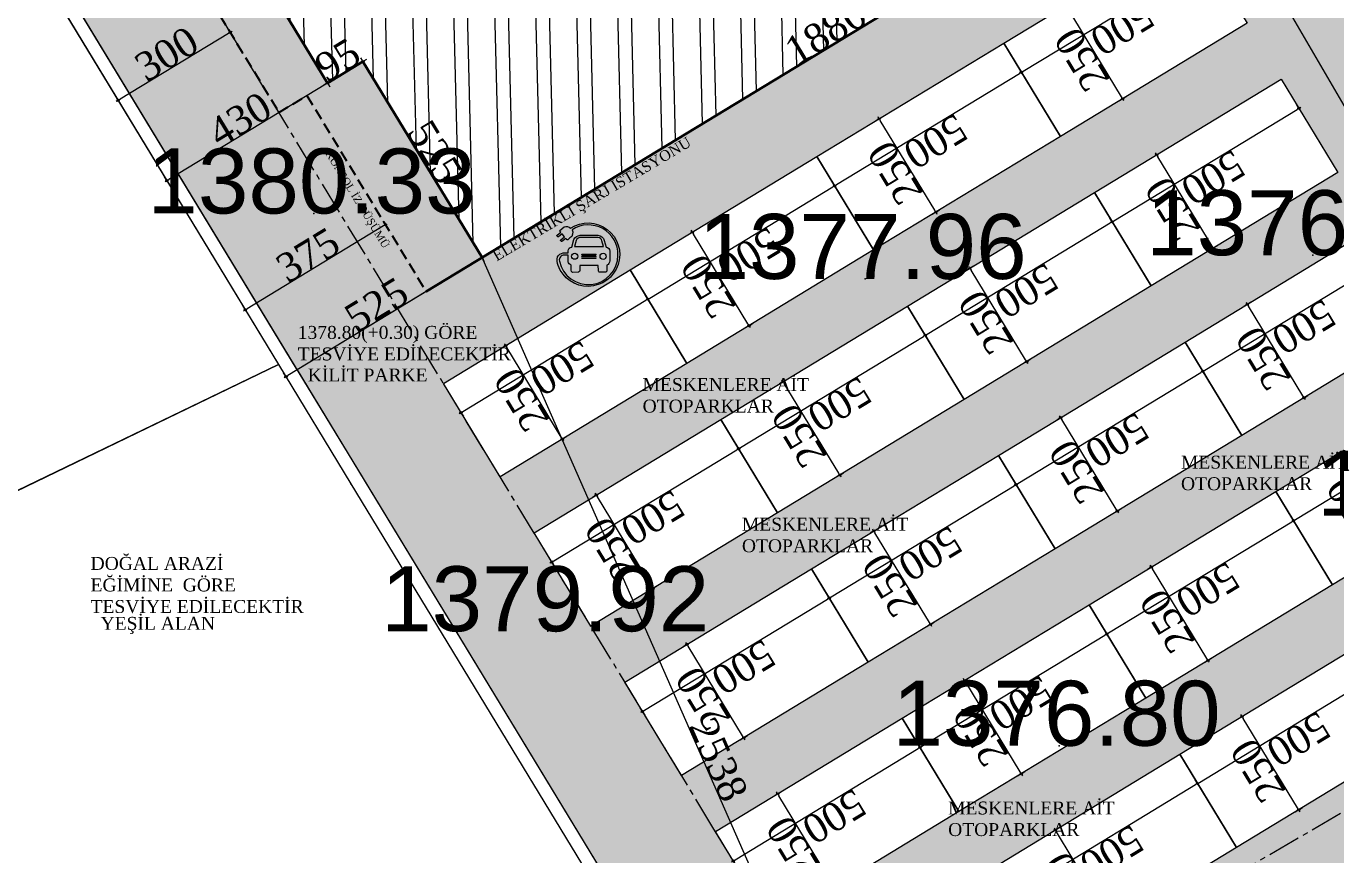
# Model space of a CAD drawing. Header units: millimetres. Extents: x 2232 to 85269, y -3593 to 5869.
# Drawn here: x 4897 to 5646, y -2995 to -2521 of the extents above; entities that cross this region are included whole.
import ezdxf

# ---------------------------------------------------------------- set-up
doc = ezdxf.new("R2010")
doc.units = ezdxf.units.MM
for name, pattern in [('CENTER2', [112.5, 75, -12.5, 12.5, -12.5]), ('DOTX2', [0.5, 0, -0.5]), ('HIDDEN', [0.375, 0.25, -0.125])]:
    doc.linetypes.add(name, pattern=pattern)
for name, color, linetype, lineweight in [('03_PARSEL_ALN_YENI', 40, 'Continuous', 0), ('@03_PARSEL', 40, 'Continuous', 0), ('iz', 1, 'DOTX2', 20), ('Kiris', 7, 'Continuous', 30), ('NKOT', 1, 'Continuous', 0), ('NOKTA', 30, 'Continuous', 0), ('NOKTA_PARSEL_YENI', 2, 'Continuous', 0), ('taramaa', 8, 'Continuous', 13), ('TEVHID', 4, 'Continuous', 0), ('TK_PARSEL', 2, 'Continuous', 0), ('yazı', 11, 'Continuous', 20), ('ölçü iç', 170, 'Continuous', 9), ('ÖLÇÜ İÇ', 7, 'Continuous', 9)]:
    doc.layers.add(name, color=color, linetype=linetype, lineweight=lineweight)
doc.styles.add('ROMANT', font='times.ttf')
doc.styles.get("Standard").update_dxf_attribs({"font": 'arial.ttf'})
doc.styles.add('times new roman tur_1_18', font='times.ttf', dxfattribs={"height": 0.2})
doc.styles.add('Times roman', font='times.ttf')
doc.dimstyles.new('VAZİYET ÖLÇÜ', dxfattribs={"dimtxt": 65, "dimasz": 5, "dimexe": 5, "dimexo": 0, "dimgap": 0, "dimtad": 1, "dimdec": 0, "dimzin": 3, "dimdsep": 46, "dimtxsty": 'ROMANT', "dimblk": 'fm-dim', "dimcen": 9, "dimdle": 1.25, "dimse1": 1, "dimse2": 1, "dimaunit": 1, "dimadec": 4, "dimazin": 0, "dimtfac": 0.75, "dimtdec": 0, "dimtix": 1, "dimtofl": 0, "dimtmove": 2, "dimatfit": 3, "dimldrblk": '11_AR2', "dimfxl": 1, "dimtvp": 1, "dimtolj": 1, "dimtzin": 3, "dimarcsym": 0})
pattern_1 = [(45, (-15000, 0), (0, 45.25483399593904), [96, -32]), (135, (-14977.372583, 22.627417), (3.552713678800501e-15, 45.25483399593904), [96, -32])]

# ---------------------------------------------------------------- blocks, each defined once
blk = doc.blocks.new('fm-dim')
at = {"linetype": 'Continuous'}
for p, q in [((-0.5, 0), (-1, 0)), ((0, 0.5), (4e-16, 2)), ((0, -0.5), (0, -2)), ((0.5, -2e-16), (1, -4e-16))]:
    blk.add_line(p, q, dxfattribs=at)
at = {"color": 9, "linetype": 'Continuous'}
blk.add_circle((0, 0), 0.5, dxfattribs=at)
blk = doc.blocks.new('*D19')
at = {"layer": 'Defpoints', "color": 0, "transparency": 16777216}
for p in [(784669.4131599977, -318731.225567145, -11.59669621302051), (784669.4131599977, -318731.225567145), (784919.4131599976, -318731.2255671452, -11.59669621302051)]:
    blk.add_point(p, dxfattribs=at)
at = {"layer": 'ÖLÇÜ İÇ', "color": 0, "lineweight": -2, "transparency": 16777216}
blk.add_line((784914.4131599977, -318731.2255671451), (784674.4131599977, -318731.225567145), dxfattribs=at)
at = {"layer": 'ÖLÇÜ İÇ', "color": 0, "lineweight": -2, "transparency": 16777216, "xscale": 5, "yscale": 5, "zscale": 5}
for p, rotation in [((784669.4131599977, -318731.225567145), 179.999999999976), ((784919.4131599977, -318731.2255671451), 359.9999999999761)]:
    blk.add_blockref('fm-dim', p, dxfattribs=dict(at, rotation=rotation))
at = {"layer": 'ÖLÇÜ İÇ', "color": 0, "transparency": 16777216, "insert": (784794.4131599977, -318764.2879319613), "char_height": 65, "attachment_point": 5, "rotation": 179.99999999997607, "style": 'ROMANT'}
blk.add_mtext('\\A1;250', dxfattribs=at)
blk = doc.blocks.new('11_AR2')
blk.add_line((-0.5, 0), (-1, 0))
blk.add_circle((0, 0), 0.5)
blk = doc.blocks.new('*D20')
at = {"layer": 'Defpoints', "color": 0, "transparency": 16777216}
for p in [(784747.5802167184, -318397.8888023626, -11.59669621302051), (784747.5802167184, -318397.8888023626), (784747.5802167186, -318897.8888023625, -11.59669621302051)]:
    blk.add_point(p, dxfattribs=at)
at = {"layer": 'ÖLÇÜ İÇ', "color": 0, "lineweight": -2, "transparency": 16777216}
blk.add_line((784747.5802167186, -318892.8888023625), (784747.5802167184, -318402.8888023625), dxfattribs=at)
at = {"layer": 'ÖLÇÜ İÇ', "color": 0, "lineweight": -2, "transparency": 16777216, "xscale": 5, "yscale": 5, "zscale": 5}
for p, rotation in [((784747.5802167184, -318397.8888023625), 90.00000000002727), ((784747.5802167186, -318897.8888023625), 270.0000000000273)]:
    blk.add_blockref('fm-dim', p, dxfattribs=dict(at, rotation=rotation))
at = {"layer": 'ÖLÇÜ İÇ', "color": 0, "transparency": 16777216, "insert": (784780.6425815347, -318647.8888023625), "char_height": 65, "attachment_point": 5, "rotation": 270.0000000000273, "style": 'ROMANT'}
blk.add_mtext('\\A1;500', dxfattribs=at)
blk = doc.blocks.new('YTTYTY')
at = {"layer": 'NOKTA'}
for p in [(1083219.916218123, -444729.3932642181, -27.40478515625), (1085505.416218123, -444824.8932642181, -424.49951171875), (1084480.916218123, -444879.1932641704, -264.599609375), (1083138.595388918, -445074.6639249165, -137409.9798679352), (1083754.716218128, -445685.3932641585, -68.408203125), (1084924.816218129, -445947.2932641347, -380.810546875)]:
    blk.add_point(p, dxfattribs=at)
at = {"layer": 'NKOT'}
for s, p in [('1380.33', (1082838.744324795, -444729.3932642181, -27.40478515625)), ('1376.36', (1085124.244324795, -444824.8932642181, -424.49951171875)), ('1377.96', (1084099.744324795, -444879.1932641704, -264.599609375)), ('1375.12', (1085515.244324795, -445421.1932641704, -548.30322265625)), ('1379.92', (1083373.544324799, -445685.3932641585, -68.408203125)), ('1376.80', (1084543.644324801, -445947.2932641347, -380.810546875))]:
    blk.add_text(s, height=148.7500071525574, dxfattribs=at).set_placement(p)
blk = doc.blocks.new('*D2496')
at = {"layer": 'Defpoints', "color": 0, "transparency": 16777216}
for p in [(1130065.710183937, -443854.8027875518), (1128458.687477384, -444830.4451506255), (1128458.687477384, -444830.4451506255)]:
    blk.add_point(p, dxfattribs=at)
at = {"layer": 'ÖLÇÜ İÇ', "color": 0, "lineweight": -2, "transparency": 16777216}
blk.add_line((1130061.436187377, -443857.3975810705), (1128462.961473944, -444827.8503571067), dxfattribs=at)
at = {"layer": 'ÖLÇÜ İÇ', "color": 0, "lineweight": -2, "transparency": 16777216, "xscale": 5, "yscale": 5, "zscale": 5}
for p, rotation in [((1130065.710183937, -443854.8027875517), 31.26242929262002), ((1128458.687477384, -444830.4451506255), 211.26242929262)]:
    blk.add_blockref('fm-dim', p, dxfattribs=dict(at, rotation=rotation))
at = {"layer": 'ÖLÇÜ İÇ', "color": 0, "transparency": 16777216, "insert": (1129245.040828672, -444314.3622823907), "char_height": 65, "attachment_point": 5, "rotation": 31.262429292619988, "style": 'ROMANT'}
blk.add_mtext('\\A1;1880', dxfattribs=at)
blk = doc.blocks.new('*D2497')
at = {"layer": 'Defpoints', "color": 0, "transparency": 16777216}
for p in [(1128186.234157909, -444381.6755118277), (1128458.687477384, -444830.4451506254), (1128458.687477385, -444830.4451506248)]:
    blk.add_point(p, dxfattribs=at)
at = {"layer": 'ÖLÇÜ İÇ', "color": 0, "lineweight": -2, "transparency": 16777216}
blk.add_line((1128188.828951429, -444385.949508387), (1128456.092683866, -444826.1711540649), dxfattribs=at)
at = {"layer": 'ÖLÇÜ İÇ', "color": 0, "lineweight": -2, "transparency": 16777216, "xscale": 5, "yscale": 5, "zscale": 5}
for p, rotation in [((1128186.23415791, -444381.6755118271), 121.2624292925972), ((1128458.687477385, -444830.4451506248), 301.2624292925972)]:
    blk.add_blockref('fm-dim', p, dxfattribs=dict(at, rotation=rotation))
at = {"layer": 'ÖLÇÜ İÇ', "color": 0, "transparency": 16777216, "insert": (1128350.722504345, -444588.9023292376), "char_height": 65, "attachment_point": 5, "rotation": 301.26242929259723, "style": 'ROMANT'}
blk.add_mtext('\\A1;525', dxfattribs=at)
blk = doc.blocks.new('*D2498')
at = {"layer": 'Defpoints', "color": 0, "transparency": 16777216}
for p in [(1128186.234157909, -444381.6755118275), (1128186.234157909, -444381.6755118275), (1128105.028223269, -444430.9765886855)]:
    blk.add_point(p, dxfattribs=at)
at = {"layer": 'ÖLÇÜ İÇ', "color": 0, "lineweight": -2, "transparency": 16777216}
blk.add_line((1128109.302219829, -444428.3817951666), (1128181.960161349, -444384.2703053463), dxfattribs=at)
at = {"layer": 'ÖLÇÜ İÇ', "color": 0, "lineweight": -2, "transparency": 16777216, "xscale": 5, "yscale": 5, "zscale": 5}
for p, rotation in [((1128186.234157909, -444381.6755118275), 31.2624292926935), ((1128105.028223269, -444430.9765886854), 211.2624292926935)]:
    blk.add_blockref('fm-dim', p, dxfattribs=dict(at, rotation=rotation))
at = {"layer": 'ÖLÇÜ İÇ', "color": 0, "transparency": 16777216, "insert": (1128128.424547915, -444377.9842453824), "char_height": 65, "attachment_point": 5, "rotation": 31.262429292693497, "style": 'ROMANT'}
blk.add_mtext('\\A1;95', dxfattribs=at)
blk = doc.blocks.new('*D2499')
at = {"layer": 'Defpoints', "color": 0, "transparency": 16777216}
for p in [(1127619.801835251, -443631.7392319697), (1127619.801835251, -443631.73923197), (1128105.028223269, -444430.9765886855)]:
    blk.add_point(p, dxfattribs=at)
at = {"layer": 'ÖLÇÜ İÇ', "color": 0, "lineweight": -2, "transparency": 16777216}
blk.add_line((1128102.433429749, -444426.7025921259), (1127622.396628769, -443636.0132285299), dxfattribs=at)
at = {"layer": 'ÖLÇÜ İÇ', "color": 0, "lineweight": -2, "transparency": 16777216, "xscale": 5, "yscale": 5, "zscale": 5}
for p, rotation in [((1127619.801835251, -443631.73923197), 121.2624292926101), ((1128105.028223268, -444430.9765886859), 301.2624292926101)]:
    blk.add_blockref('fm-dim', p, dxfattribs=dict(at, rotation=rotation))
at = {"layer": 'ÖLÇÜ İÇ', "color": 0, "transparency": 16777216, "insert": (1127890.756834134, -444014.1512676536), "char_height": 65, "attachment_point": 5, "rotation": 301.26242929261014, "style": 'ROMANT'}
blk.add_mtext('\\A1;935', dxfattribs=at)
blk = doc.blocks.new('*D2513')
at = {"layer": 'Defpoints', "color": 0, "transparency": 16777216}
for p in [(1130065.710183937, -443854.8027875519), (1131383.717353933, -446122.6272029563), (1131383.717353934, -446122.627202956)]:
    blk.add_point(p, dxfattribs=at)
at = {"layer": 'ÖLÇÜ İÇ', "color": 0, "lineweight": -2, "transparency": 16777216}
blk.add_line((1130068.222580424, -443859.1257337569), (1131381.204957447, -446118.3042567507), dxfattribs=at)
at = {"layer": 'ÖLÇÜ İÇ', "color": 0, "lineweight": -2, "transparency": 16777216, "xscale": 5, "yscale": 5, "zscale": 5}
for p, rotation in [((1130065.710183937, -443854.8027875517), 120.1641650014278), ((1131383.717353934, -446122.627202956), 300.1641650014278)]:
    blk.add_blockref('fm-dim', p, dxfattribs=dict(at, rotation=rotation))
at = {"layer": 'ÖLÇÜ İÇ', "color": 0, "transparency": 16777216, "insert": (1130753.299133839, -444972.1018414118), "char_height": 65, "attachment_point": 5, "rotation": 300.1641650014279, "style": 'ROMANT'}
blk.add_mtext('\\A1;2623', dxfattribs=at)
blk = doc.blocks.new('*D2514')
at = {"layer": 'Defpoints', "color": 0, "transparency": 16777216}
for p in [(1128458.666321817, -444830.410304377), (1129480.256347148, -447153.3616409476), (1129480.256347148, -447153.3616409476)]:
    blk.add_point(p, dxfattribs=at)
at = {"layer": 'ÖLÇÜ İÇ', "color": 0, "lineweight": -2, "transparency": 16777216}
blk.add_line((1128460.679175354, -444834.9872488427), (1129478.243493612, -447148.7846964821), dxfattribs=at)
at = {"layer": 'ÖLÇÜ İÇ', "color": 0, "lineweight": -2, "transparency": 16777216, "xscale": 5, "yscale": 5, "zscale": 5}
for p, rotation in [((1128458.666321817, -444830.410304377), 113.7389844784439), ((1129480.256347148, -447153.3616409476), 293.7389844784439)]:
    blk.add_blockref('fm-dim', p, dxfattribs=dict(at, rotation=rotation))
at = {"layer": 'ÖLÇÜ İÇ', "color": 0, "transparency": 16777216, "insert": (1128999.726256016, -445978.5760330743), "char_height": 65, "attachment_point": 5, "rotation": 293.73898447844385, "style": 'ROMANT'}
blk.add_mtext('\\A1;2538', dxfattribs=at)
blk = doc.blocks.new('*D2515')
at = {"layer": 'Defpoints', "color": 0, "transparency": 16777216}
for p in [(1128458.642847855, -444830.371639399), (1128009.873213989, -445102.8249565281), (1128009.873213989, -445102.8249565276)]:
    blk.add_point(p, dxfattribs=at)
at = {"layer": 'ÖLÇÜ İÇ', "color": 0, "lineweight": -2, "transparency": 16777216}
blk.add_line((1128454.368851298, -444832.9664329218), (1128014.147210546, -445100.2301630042), dxfattribs=at)
at = {"layer": 'ÖLÇÜ İÇ', "color": 0, "lineweight": -2, "transparency": 16777216, "xscale": 5, "yscale": 5, "zscale": 5}
for p, rotation in [((1128458.642847855, -444830.3716393985), 31.26242935306335), ((1128009.873213989, -445102.8249565276), 211.2624293530634)]:
    blk.add_blockref('fm-dim', p, dxfattribs=dict(at, rotation=rotation))
at = {"layer": 'ÖLÇÜ İÇ', "color": 0, "transparency": 16777216, "insert": (1128217.100028904, -444938.3366112832), "char_height": 65, "attachment_point": 5, "rotation": 31.26242935306335, "style": 'ROMANT'}
blk.add_mtext('\\A1;525', dxfattribs=at)
blk = doc.blocks.new('*D2516')
at = {"layer": 'Defpoints', "color": 0, "transparency": 16777216}
for p in [(1128105.098083929, -444430.934175458), (1127737.464523518, -444654.1288291609, -138060.7055664063), (1127737.464523518, -444654.1288291606)]:
    blk.add_point(p, dxfattribs=at)
at = {"layer": 'ÖLÇÜ İÇ', "color": 0, "lineweight": -2, "transparency": 16777216}
blk.add_line((1128100.824087372, -444433.528968981), (1127741.738520075, -444651.5340356372), dxfattribs=at)
at = {"layer": 'ÖLÇÜ İÇ', "color": 0, "lineweight": -2, "transparency": 16777216, "xscale": 5, "yscale": 5, "zscale": 5}
for p, rotation in [((1128105.098083929, -444430.9341754576), 31.26242935330868), ((1127737.464523518, -444654.1288291606), 211.2624293533086)]:
    blk.add_blockref('fm-dim', p, dxfattribs=dict(at, rotation=rotation))
at = {"layer": 'ÖLÇÜ İÇ', "color": 0, "transparency": 16777216, "insert": (1127904.123301705, -444514.2698156294), "char_height": 65, "attachment_point": 5, "rotation": 31.262429353308637, "style": 'ROMANT'}
blk.add_mtext('\\A1;430', dxfattribs=at)
blk = doc.blocks.new('*D2524')
at = {"layer": 'Defpoints', "color": 0, "transparency": 16777216}
for p in [(1127882.356278101, -444314.7056219589, -138060.7055664062), (1127625.91648467, -444470.3932333571, -138060.7055664062), (1127625.91648467, -444470.3932333568)]:
    blk.add_point(p, dxfattribs=at)
at = {"layer": 'ÖLÇÜ İÇ', "color": 0, "lineweight": -2, "transparency": 16777216}
blk.add_line((1127878.082281543, -444317.3004154818), (1127630.190481227, -444467.7984398335), dxfattribs=at)
at = {"layer": 'ÖLÇÜ İÇ', "color": 0, "lineweight": -2, "transparency": 16777216, "xscale": 5, "yscale": 5, "zscale": 5}
for p, rotation in [((1127882.356278101, -444314.7056219585), 31.26242935331883), ((1127625.91648467, -444470.3932333568), 211.2624293533188)]:
    blk.add_blockref('fm-dim', p, dxfattribs=dict(at, rotation=rotation))
at = {"layer": 'ÖLÇÜ İÇ', "color": 0, "transparency": 16777216, "insert": (1127736.978379367, -444364.2877409779), "char_height": 65, "attachment_point": 5, "rotation": 31.26242935331881, "style": 'ROMANT'}
blk.add_mtext('\\A1;300', dxfattribs=at)
blk = doc.blocks.new('*D2525')
at = {"layer": 'Defpoints', "color": 0, "transparency": 16777216}
for p in [(1128237.650249195, -444755.4055177991), (1127917.100511885, -444950.0150293282), (1127917.100511885, -444950.0150293282)]:
    blk.add_point(p, dxfattribs=at)
at = {"layer": 'ÖLÇÜ İÇ', "color": 0, "lineweight": -2, "transparency": 16777216}
blk.add_line((1128233.376252638, -444758.0003113225), (1127921.374508442, -444947.4202358049), dxfattribs=at)
at = {"layer": 'ÖLÇÜ İÇ', "color": 0, "lineweight": -2, "transparency": 16777216, "xscale": 5, "yscale": 5, "zscale": 5}
for p, rotation in [((1128237.650249195, -444755.4055177991), 31.26242935328757), ((1127917.100511885, -444950.0150293282), 211.2624293532876)]:
    blk.add_blockref('fm-dim', p, dxfattribs=dict(at, rotation=rotation))
at = {"layer": 'ÖLÇÜ İÇ', "color": 0, "transparency": 16777216, "insert": (1128060.168737835, -444824.3684687077), "char_height": 65, "attachment_point": 5, "rotation": 31.26242935328757, "style": 'ROMANT'}
blk.add_mtext('\\A1;375', dxfattribs=at)
blk = doc.blocks.new('elektrik-1')
at = {"color": 3}
for points in [[(3353.095552682231, 5860.985349271986), (3328.802176585841, 5841.109490694308, -0.3773440341422256), (3326.027707258756, 5841.209226026235), (3320.444255369167, 5847.25353371411, -0.5034251867062671), (3321.161392006294, 5851.044031337571), (3345.697844437697, 5870.713641960242), (3329.782721801652, 5889.967852119548), (3306.862077405852, 5871.022132537276, -0.3012944941288613), (3301.338396853865, 5870.437487387864), (3297.274921861325, 5875.025152320278, -0.5636378494248075), (3299.110038983657, 5880.923584828732), (3322.31117306303, 5900.453949560415), (3314.440136808276, 5909.365513913756, -0.4034348977694198), (3314.571681903728, 5912.391047153099), (3341.933724004275, 5933.964379743135, -0.3068889608046009), (3383.634525367866, 5926.860964601688, -2.863721378705083), (3304.676985650698, 5686.12148789099, -0.1478279002670171), (3301.225235468869, 5742.210855134582, -0.2429651994023911), (3336.791455694571, 5767.700604827621, -0.07269882601977284), (3367.734742655093, 5767.700604827621), (3368.319517315948, 5767.615128210843), (3368.439939750445, 5780.284690137442, -0.3860577084134484), (3391.558152916227, 5805.282010118916), (3405.767551223994, 5852.890340583718, -0.2734866073145841), (3444.760922991594, 5880.741997826694), (3558.496125550382, 5881.539337805484, -0.3198751584584837), (3600.223002873208, 5846.585831783165), (3612.45705971229, 5805.297001560944, -0.3724407005613579), (3634.958988754342, 5779.518788402773), (3635.395918673479, 5717.257855800518, -0.3159104078305683), (3616.062648501973, 5689.297108220449), (3616.412180975321, 5654.348560289201, -0.4423183319891178), (3604.954977585504, 5643.71987456262), (3571.825703800623, 5643.581837360501, -0.4444730945900291), (3562.024957413906, 5654.348560289201), (3561.748883369309, 5687.753008191915), (3442.620102657796, 5687.452137165547), (3442.703078432231, 5654.598183242616, -0.3643873702134557), (3434.142531313156, 5644.358974968215), (3396.699924540993, 5643.299312504446, -0.3552512456023614), (3388.575585335713, 5656.368544558725), (3388.222353196352, 5689.571468259865, -0.2579742872784869), (3368.794585531552, 5711.118049358532), (3368.441353392192, 5754.211205389085), (3344.414496233931, 5754.014258612894, 0.4858134670365375), (3312.164746695111, 5715.525089306578, 0.8973225458225065), (3687.889537277257, 5752.812462530457, 0.6040059850134292), (3393.488920095621, 5916.521766025709, -0.3990669837291568), (3379.994079483959, 5863.609215466885), (3365.78897941123, 5852.245443404981, -0.4307581078886593), (3359.614599800761, 5853.107664075494), (3353.095552682231, 5860.985349271986)], [(3408.249695994156, 5809.096490349555), (3596.052454070036, 5808.418520730013), (3584.848407172366, 5845.596038936087, 0.27662494380658), (3560.659360383937, 5867.223306183455), (3450.260059429113, 5867.161687718321, 0.3241669176623845), (3420.349278570204, 5847.286704823394), (3408.249695994156, 5809.096490349555)], [(3458.161774546036, 5748.428570316537), (3545.48058491933, 5748.367358858878, -0.9999999999999736), (3545.477945141334, 5744.60168682621, 0.001182830086661177), (3458.281335525424, 5744.456535025277, -0.9742724988199812), (3458.161774546036, 5748.428570316537, -0.999999999999875)], [(3458.308443061069, 5736.548688108111), (3545.627253434363, 5736.487476650453, -0.9999999999999736), (3545.624613656368, 5732.721804617785, 0.001182830086661177), (3458.428004040457, 5732.576652816851, -0.9742724988199812), (3458.308443061069, 5736.548688108111, -0.999999999999875)], [(3458.317327064523, 5760.409460571317), (3545.636137437817, 5760.348249113659, -0.9999999999999736), (3545.633497659821, 5756.582577080991, 0.001182830086661177), (3458.436888043911, 5756.437425280058, -0.9742724988199812), (3458.317327064523, 5760.409460571317, -0.999999999999875)]]:
    blk.add_lwpolyline(points, format="xyb", dxfattribs=at)
for centre in [(3410.728102891772, 5746.529685462403), (3592.753187723234, 5746.014950353344)]:
    blk.add_circle(centre, 19.72608583887641, dxfattribs=at)
blk = doc.blocks.new('FGFDGFDG')
at = {"layer": 'ÖLÇÜ İÇ', "color": 3}
blk.add_lwpolyline([(784669.4131599978, -318397.8888023625), (784919.4131599978, -318397.8888023624), (784919.4131599977, -318897.8888023625), (784669.4131599977, -318897.8888023625)], close=True, dxfattribs=at)
at = {"layer": 'ÖLÇÜ İÇ'}
dim = blk.add_aligned_dim(p1=(784747.5802167187, -318897.8888023625), p2=(784747.5802167185, -318397.8888023625), distance=1.1641532182698902e-10, dimstyle='VAZİYET ÖLÇÜ', dxfattribs=at)
dim.commit()
dim.dimension.update_dxf_attribs({"geometry": '*D20', "text_midpoint": (784780.6425815347, -318647.8888023625, 11.59669621302051)})
dim = blk.add_aligned_dim(p1=(784919.4131599977, -318731.2255671451), p2=(784669.4131599977, -318731.225567145), distance=0, dimstyle='VAZİYET ÖLÇÜ', dxfattribs=at)
dim.commit()
dim.dimension.update_dxf_attribs({"geometry": '*D19', "text_midpoint": (784794.4131599977, -318764.2879319612, 11.59669621302051), "insert": (0, 5.820766091346741e-11)})
blk = doc.blocks.new('DFGDFG')
at = {"layer": 'taramaa'}
h = blk.add_hatch(dxfattribs=at)
h.set_pattern_fill('AR-HBONE', color=256, scale=8)
h.set_pattern_definition(pattern_1)
h.paths.add_polyline_path([(1070330.959994344, -446180.5187171082), (1069903.560338346, -446439.9980689894), (1069773.820662405, -446226.2982409905), (1070201.220318403, -445966.8188891092)], flags=16)
h.paths.add_polyline_path([(1069476.160682348, -446699.4774208711), (1069346.421006407, -446485.7775928719), (1069773.820662405, -446226.2982409906), (1069903.560338346, -446439.9980689895)], flags=16)
h.paths.add_polyline_path([(1069268.490026999, -446357.6106203371), (1069138.750351058, -446143.9107923378), (1069566.150007056, -445884.4314404567), (1069695.889682997, -446098.1312684557)], flags=16)
h.paths.add_polyline_path([(1069695.889682997, -446098.1312684555), (1069566.150007056, -445884.4314404564), (1069993.549663054, -445624.9520885753), (1070123.289338995, -445838.6519165743)], flags=16)
h.paths.add_polyline_path([(1070330.959994343, -446180.5187171083), (1070201.220318403, -445966.8188891094), (1070628.619974401, -445707.3395372279), (1070758.359650342, -445921.0393652269)], flags=16)
h.paths.add_polyline_path([(1070758.359650341, -445921.0393652271), (1070628.6199744, -445707.3395372281), (1071056.019630398, -445447.8601853469), (1071185.759306339, -445661.5600133457)], flags=16)
h.paths.add_polyline_path([(1070123.289338994, -445838.6519165744), (1069993.549663054, -445624.9520885753), (1070420.949319052, -445365.4727366942), (1070550.688994993, -445579.1725646929)], flags=16)
h.paths.add_polyline_path([(1070550.688994992, -445579.1725646933), (1070420.949319051, -445365.4727366943), (1070848.34897505, -445105.993384813), (1070978.08865099, -445319.6932128118)], flags=16)
h.paths.add_polyline_path([(1070343.123073332, -445237.2421791067), (1070213.383397391, -445023.5423511075), (1070640.783053389, -444764.0629992266), (1070770.52272933, -444977.7628272253)], flags=16)
h.paths.add_polyline_path([(1069915.723417334, -445496.7215309878), (1069785.983741393, -445283.0217029889), (1070213.383397392, -445023.5423511076), (1070343.123073332, -445237.2421791067)], flags=16)
h.paths.add_polyline_path([(1069488.323761336, -445756.2008828691), (1069358.584085396, -445542.50105487), (1069785.983741394, -445283.0217029888), (1069915.723417334, -445496.7215309877)], flags=16)
h.paths.add_polyline_path([(1069060.924105339, -446015.6802347506), (1068931.184429398, -445801.9804067514), (1069358.584085396, -445542.5010548701), (1069488.323761337, -445756.2008828691)], flags=16)
h.paths.add_polyline_path([(1069150.983044046, -445200.5919908597), (1069280.722719987, -445414.2918188585), (1068853.323063989, -445673.77117074), (1068723.583388048, -445460.0713427408)], flags=16)
h.paths.add_polyline_path([(1070135.522031982, -444895.3331150959), (1069708.122375984, -445154.8124669773), (1069578.382700043, -444941.1126389782), (1070005.782356042, -444681.6332870969)], flags=16)
h.paths.add_polyline_path([(1069578.382700044, -444941.1126389783), (1069708.122375984, -445154.812466977), (1069280.722719986, -445414.2918188585), (1069150.983044046, -445200.5919908593)], flags=16)
h.paths.add_polyline_path([(1070433.182012039, -444422.1539352158), (1070562.92168798, -444635.8537632148), (1070135.522031982, -444895.3331150961), (1070005.782356041, -444681.6332870971)], flags=16)
h.paths.add_polyline_path([(1070225.56706871, -444080.2533112607), (1070355.30674465, -444293.9531392596), (1069927.907088652, -444553.432491141), (1069798.167412712, -444339.7326631419)], flags=16)
h.paths.add_polyline_path([(1069798.167412712, -444339.732663142), (1069927.907088653, -444553.4324911408), (1069500.507432655, -444812.9118430221), (1069370.767756714, -444599.2120150231)], flags=16)
h.paths.add_polyline_path([(1069370.767756714, -444599.2120150232), (1069500.507432655, -444812.911843022), (1069073.107776657, -445072.3911949033), (1068943.368100716, -444858.6913669042)], flags=16)
h.paths.add_polyline_path([(1068943.368100716, -444858.6913669045), (1069073.107776657, -445072.3911949033), (1068645.708120659, -445331.8705467847), (1068515.968444719, -445118.1707187857)], flags=16)
h.paths.add_polyline_path([(1069363.227766219, -446963.0761378718), (1069820.922212779, -446761.7907842378), (1069921.564889596, -446990.6380075184), (1070146.511777418, -446891.7106244044), (1070322.065481625, -446789.6828663062), (1070196.445657285, -446573.5355560458), (1071945.551441007, -445557.0765168785), (1071908.508127584, -445477.2901051996), (1071618.264733094, -445612.0445928975), (1070565.495297954, -443344.5180734409), (1070855.738692444, -443209.7635857433), (1070791.397294376, -443095.180977585), (1070512.377369198, -443251.8586127278), (1069777.950954467, -441943.952713458), (1069490.782350375, -441582.1312548602), (1069533.444361702, -441515.1373359005), (1069529.97113151, -441512.5762396128), (1069498.820534321, -441536.2445862077), (1068906.259114931, -440766.6564708418), (1068893.851192457, -440750.0576778108), (1068547.936205948, -440389.0274545492), (1068561.728864405, -440375.8122527273), (1068254.511709147, -440055.1708163104), (1068221.457129773, -440020.6718710881), (1067844.615155124, -439692.0528891165), (1068056.737690297, -439448.1240652706), (1067569.412825477, -439024.9492859059), (1067292.779433801, -439091.7097778161), (1066798.945474432, -439278.5658706021), (1066809.562237357, -439306.6244583249), (1066677.727533031, -439397.653182721), (1067037.6918944, -439744.6771855569), (1066864.179892982, -439924.6593662416), (1066839.06800119, -439900.4502218267), (1066145.019995517, -440620.3789445637), (1065785.055634148, -440273.3549417259), (1065749.25304982, -440310.492587242), (1066068.625941779, -440836.5454818886), (1067756.854583212, -439811.6020418108), (1068029.307902687, -440260.3716806087), (1068110.513837327, -440211.0706037513), (1068595.740225345, -441010.3079604671), (1068484.616314785, -441077.7725919567), (1069423.931568596, -442624.95934667), (1069535.055479155, -442557.4947151807), (1070020.281867173, -443356.7320718963), (1069939.075932536, -443406.0331487518), (1070211.529252012, -443854.8027875505), (1068476.286648658, -444908.2889561898), (1068181.380890852, -445087.3297064793), (1069460.31343594, -447193.4876655401), (1069463.870443035, -447191.9233611523)])
h = blk.add_hatch(dxfattribs=at)
h.set_pattern_fill('AR-HBONE', color=256, scale=8)
h.set_pattern_definition(pattern_1)
h.paths.add_polyline_path([(1067876.744813883, -443564.2746004802), (1067765.620903323, -443631.7392319692), (1068250.847291342, -444430.9765886855), (1068332.053225982, -444381.6755118277), (1068604.506545457, -444830.4451506257), (1068181.380891228, -445087.3297070973), (1065726.706217806, -441044.1289633879), (1066149.831876659, -440787.244404885), (1066422.285196134, -441236.0140436827), (1066341.079261495, -441285.3151205402), (1066826.305649512, -442084.5524772571), (1066937.429560073, -442017.0878457672), (1067010.083778599, -442136.7597494463), (1066844.676258288, -442237.1805980927), (1066953.657586079, -442416.6884536119), (1067007.94119583, -442383.7322364547), (1067423.10815884, -443067.5716860516), (1067534.232069399, -443000.1070545614)])
at = {"layer": '03_PARSEL_ALN_YENI', "lineweight": 0}
blk.add_lwpolyline([(1070022.90135233, -441665.3299331506), (1069667.596911534, -441172.1681555946), (1069560.825729593, -441035.8820134838), (1069052.367485262, -440386.8696930845), (1068553.397673211, -439856.735909446), (1068392.699481814, -439700.1285735805), (1067605.217454321, -439016.308482929), (1067292.779433801, -439091.7097778161), (1066795.525514125, -439279.8599096377), (1066513.300316474, -439474.7296889265), (1065424.48909933, -440604.1421538432), (1065466.044500402, -440672.5898508866), (1068138.595388918, -445074.6639249165), (1068304.508393898, -445347.9464060505), (1069448.319731398, -447231.5352258523), (1070160.130297578, -446918.4944131215), (1072089.977961666, -445796.9115246971), (1070882.462486736, -443196.0824441154)], close=True, dxfattribs=at)
blk.add_lwpolyline([(1065462.125633155, -440608.3268474831), (1065462.125633155, -440608.3268474831), (1065491.68847974, -440657.0210897376), (1068164.239368262, -445059.0951637765), (1068330.152373241, -445332.3776449105), (1069460.31343594, -447193.4876655401), (1070146.511777418, -446891.7106244044), (1072051.243963706, -445784.7242715819), (1070855.738692444, -443209.7635857431), (1069997.571635249, -441681.4937221496), (1069643.609015524, -441190.1943892715), (1069537.210040802, -441054.3833443267), (1069029.590175233, -440406.4411573189), (1068531.99592894, -439877.7688526358), (1068372.378810602, -439722.2150692107), (1067569.412825477, -439024.9492859059)], dxfattribs=at)
at = {"layer": '@03_PARSEL'}
for p, q in [((1065466.044500402, -440672.5898508866, -138060.7055664062), (1068138.595388918, -445074.6639249165, -138060.7055664062)), ((1068138.595388918, -445074.6639249165, -138060.7055664062), (1067005.057552322, -445622.5107334693, -138060.7055664062))]:
    blk.add_line(p, q, dxfattribs=at)
at = {"layer": 'Kiris', "color": 18, "true_color": 0x000000}
blk.add_lwpolyline([(1068476.286648658, -444908.2889561898), (1068870.256164074, -444669.1054353644)], dxfattribs=at)
at = {"layer": 'NOKTA_PARSEL_YENI'}
blk.add_point((1068304.508393898, -445347.9464060505, -138060.7055664062), dxfattribs=at)
at = {"layer": 'taramaa'}
blk.add_lwpolyline([(1068484.616314785, -441077.7725919567), (1069423.931568596, -442624.95934667), (1069535.055479155, -442557.4947151807), (1070020.281867173, -443356.7320718963), (1069939.075932536, -443406.0331487518), (1070211.529252012, -443854.8027875505), (1068476.286648658, -444908.2889561898), (1068181.380890852, -445087.3297064793), (1069460.31343594, -447193.4876655401), (1069463.870443035, -447191.9233611523), (1069363.227766219, -446963.0761378718), (1069820.922212779, -446761.7907842378), (1069921.564889596, -446990.6380075184), (1070146.511777418, -446891.7106244044), (1070322.065481625, -446789.6828663062), (1070196.445657285, -446573.5355560458), (1071945.551441007, -445557.0765168785), (1071908.508127584, -445477.2901051996), (1071618.264733094, -445612.0445928975), (1070565.495297954, -443344.5180734409), (1070855.738692444, -443209.7635857433), (1070791.397294376, -443095.180977585), (1070512.377369198, -443251.8586127278), (1069777.950954467, -441943.952713458)], dxfattribs=at)
blk.add_lwpolyline([(1067876.744813883, -443564.27460048), (1067765.620903323, -443631.7392319692), (1068250.847291342, -444430.9765886855), (1068332.053225982, -444381.6755118277), (1068604.506545457, -444830.4451506257), (1068181.380891228, -445087.3297070973), (1065726.706217806, -441044.1289633879), (1066149.831876659, -440787.244404885), (1066422.285196134, -441236.0140436827), (1066341.079261495, -441285.3151205402), (1066826.305649512, -442084.5524772571), (1066937.429560073, -442017.0878457672), (1067010.083778599, -442136.7597494463), (1066844.676258288, -442237.1805980927), (1066953.657586079, -442416.6884536119), (1067007.94119583, -442383.7322364547), (1067423.10815884, -443067.5716860516), (1067534.232069399, -443000.1070545614)], close=True, dxfattribs=at)
at = {"layer": 'TEVHID', "color": 3, "linetype": 'CENTER2', "lineweight": 0, "elevation": -138060.7055664062}
blk.add_lwpolyline([(1068196.701935383, -440207.2849626337), (1068438.789564643, -440464.4925687591), (1068672.745651428, -440713.0607636346), (1068913.001794224, -441019.731367357), (1069267.798644707, -441472.6053835392), (1069439.570899904, -441711.0248936596), (1069600.739400988, -441934.7264164797), (1070437.065915218, -443424.1014712621), (1071032.714920314, -444707.0508714879), (1071444.411329, -445593.7906394469), (1069933.15496162, -446472.0979344826), (1069463.544810111, -446678.6235895273), (1069132.838006102, -446134.0271004015), (1068560.932337367, -445192.2326904827), (1068395.035182353, -444918.9763135171), (1065908.20095464, -440822.8041780747), (1066838.552322823, -439857.7604538429), (1067029.470901335, -439725.9357210886), (1067440.477233759, -439570.4198114797), (1067471.983283722, -439562.816393176), (1068054.02162827, -440068.2368340697)], close=True, dxfattribs=at)
at = {"layer": 'TK_PARSEL'}
blk.add_polyline3d([(1067005.057552322, -445622.5107334693, -137263.7377262115), (1068138.595388918, -445074.6639249165, -137409.9798679352), (1068304.508393898, -445347.9464060505, -138060.7055664062), (1069448.319731398, -447231.5352258523, -137940.7055616379), (1068186.300183571, -447786.5472339232, -137600.458240509)], dxfattribs=at)
at = {"layer": 'ÖLÇÜ İÇ', "rotation": 301.2624292926125}
for p in [(935180.8418223239, 391889.9768559296, -138060.7055664062), (934753.4421663261, 391630.4975040484, -138060.7055664062), (935388.4567656536, 391548.0762319745, -138060.7055664062), (934326.0425103283, 391371.0181521672, -138060.7055664062), (934961.0571096558, 391288.5968800933, -138060.7055664062), (935596.0578070034, 391206.1671679639, -138060.7055664062), (933898.6428543306, 391111.5388002858, -138060.7055664062), (934533.6574536581, 391029.1175282121, -138060.7055664062), (935168.6581510056, 390946.6878160827, -138060.7055664062), (935803.6237286637, 390864.2367823774, -138060.7055664062), (934106.2577976603, 390769.6381763307, -138060.7055664062), (934741.2584950079, 390687.2084642015, -138060.7055664062), (935376.2240726659, 390604.7574304962, -138060.7055664062), (934313.8588390101, 390427.7291123201, -138060.7055664062), (934948.8244166682, 390345.278078615, -138060.7055664062), (935583.894728015, 390262.8906299623, -138060.7055664062), (934521.4247606704, 390085.7987267335, -138060.7055664062), (935156.4950720172, 390003.4112780811, -138060.7055664062)]:
    blk.add_blockref('FGFDGFDG', p, dxfattribs=at)
at = {"layer": 'yazı', "ltscale": 5, "char_height": 29.57511514055723, "width": 491.2614622704825, "attachment_point": 7, "rotation": 5.38052050047172e-09, "style": 'Times roman'}
for s, insert in [('1378.80(+0.30) GÖRE TESVİYE EDİLECEKTİR', (1068182.749359148, -445066.2563277102)), ('KİLİT PARKE', (1068205.584624949, -445113.7818878978)), ('DOĞAL ARAZİ EĞİMİNE  GÖRE TESVİYE EDİLECEKTİR', (1067708.702913188, -445644.1715659978)), ('YEŞİL ALAN', (1067731.538178989, -445691.6971261855))]:
    blk.add_mtext(s, dxfattribs=dict(at, insert=insert))
at = {"layer": 'yazı', "color": 2, "ltscale": 5, "char_height": 29.57511514055723, "width": 491.2614622704825, "attachment_point": 7, "rotation": 5.38052050047172e-09, "style": 'Times roman'}
for insert in [(1068971.896843257, -445185.2976752302), (1070203.891630177, -445362.9177765661, -138060.7055664062), (1069199.159748594, -445504.9562096716, -138060.7055664062), (1069671.110053742, -446154.3218252147, -138060.7055664062)]:
    blk.add_mtext('MESKENLERE AİT OTOPARKLAR', dxfattribs=dict(at, insert=insert))
blk = doc.blocks.new('RRRR')
at = {"layer": 'ölçü iç'}
h = blk.add_hatch(dxfattribs=at)
h.set_pattern_fill('ANSI32', color=2, scale=250, angle=-133.5898099207432)
h.set_pattern_definition([(271.4101900792568, (0, 0), (93.72160581534835, 2.307185166488395), []), (271.4101900792568, (-30.47147349826992, -32.00959694013), (93.72160581534835, 2.307185166488395), [])])
h.paths.add_polyline_path([(1128087.843549994, -441627.8837099171), (1128248.720748161, -441892.871496636), (1128030.746923603, -442025.2059660952), (1127869.869725436, -441760.2181793763)])
h.paths.add_polyline_path([(1126004.012808587, -440787.2444048848), (1126276.466128062, -441236.0140436827), (1126195.260193422, -441285.3151205401), (1126680.486581441, -442084.5524772562), (1126791.610492, -442017.0878457669), (1127730.925745811, -443564.2746004802), (1127619.801835252, -443631.7392319697), (1128105.028223269, -444430.9765886855), (1128186.234157909, -444381.6755118277), (1128458.687477384, -444830.4451506254), (1130065.710183937, -443854.8027875517), (1129793.256864463, -443406.0331487523), (1129874.462799101, -443356.7320718963), (1129389.236411083, -442557.4947151805), (1129278.112500524, -442624.95934667), (1128338.797246713, -441077.7725919567), (1128449.921157272, -441010.3079604672), (1127964.694769254, -440211.0706037513), (1127883.488834614, -440260.3716806087), (1127611.035515139, -439811.6020418108)])
at = {"layer": 'iz', "color": 41, "linetype": 'HIDDEN', "lineweight": 25, "ltscale": 100, "true_color": 0xf4ee51}
blk.add_lwpolyline([(1126004.012808587, -440787.244404885), (1125875.792911787, -440865.0882104493), (1126148.246231263, -441313.8578492471), (1126084.136282863, -441352.7797520293), (1126569.362670881, -442152.0171087454), (1126680.486581441, -442084.5524772562), (1127619.801835252, -443631.7392319688), (1127508.677924692, -443699.2038634578), (1127993.904312711, -444498.4412201741), (1128058.01426111, -444459.519317392), (1128330.467580585, -444908.2889561898), (1128458.687477384, -444830.4451506257)], dxfattribs=at)
at = {"layer": 'Kiris', "color": 7}
blk.add_lwpolyline([(1126004.012808587, -440787.2444048848), (1126276.466128062, -441236.0140436827), (1126195.260193422, -441285.3151205401), (1126680.486581441, -442084.5524772562), (1126791.610492, -442017.0878457669), (1127730.925745811, -443564.2746004802), (1127619.801835252, -443631.7392319697), (1128105.028223269, -444430.9765886855), (1128186.234157909, -444381.6755118277), (1128458.687477384, -444830.4451506254), (1130065.710183937, -443854.8027875517), (1129793.256864463, -443406.0331487523), (1129874.462799101, -443356.7320718963), (1129389.236411083, -442557.4947151805), (1129278.112500524, -442624.95934667), (1128338.797246713, -441077.7725919567), (1128449.921157272, -441010.3079604672), (1127964.694769254, -440211.0706037513), (1127883.488834614, -440260.3716806087), (1127611.035515139, -439811.6020418108)], close=True, dxfattribs=at)
at = {"color": 6, "xscale": 0.3570367826055619, "yscale": 0.3570367826055619, "zscale": 0.3570367826055619}
blk.add_blockref('elektrik-1', (1127453.027511765, -446878.969930429), dxfattribs=at)
at = {"layer": 'Kiris', "color": 18, "true_color": 0x000000}
blk.add_blockref('DFGDFG', (59854.18093192764, 0), dxfattribs=at)
at = {"layer": 'NKOT', "color": 18, "true_color": 0x000000}
blk.add_blockref('YTTYTY', (44854.18093192764, 0), dxfattribs=at)
at = {"layer": 'iz', "color": 41, "linetype": 'HIDDEN', "ltscale": 100, "true_color": 0xf4ee51, "style": 'Times roman'}
blk.add_text('KONSOL İZ DÜŞÜMÜ', height=17.28000000006286, rotation=301.3777022381275, dxfattribs=at).set_placement((1128099.422128275, -444591.909751357))
at = {"layer": 'Kiris', "color": 6, "style": 'times new roman tur_1_18'}
blk.add_text('ELEKTRİKLİ ŞARJ İSTASYONU', height=24.03646879255699, rotation=30.72256657894039, dxfattribs=at).set_placement((1128492.392551637, -444839.3106575813, -44091.35630348274))
at = {"layer": 'ÖLÇÜ İÇ'}
for p1, p2, distance, picture, middle in [((1128105.028223269, -444430.9765886855), (1127619.801835252, -443631.7392319697), 9.471351370465324e-10, '*D2499', (1127890.756834134, -444014.1512676536)), ((1130065.710183937, -443854.8027875517), (1128458.687477384, -444830.4451506254), 4.978612699406275e-11, '*D2496', (1129245.040828672, -444314.3622823907)), ((1130065.710183937, -443854.8027875519), (1131383.717353933, -446122.6272029562), 8.929733948051487e-10, '*D2513', (1130753.299133839, -444972.1018414118)), ((1127882.356278101, -444314.7056219587, -138060.7055664062), (1127625.91648467, -444470.393233357, -138060.7055664062), -1.4925414386075595e-10, '*D2524', (1127736.978379367, -444364.2877409779)), ((1128105.028223269, -444430.9765886855), (1128186.234157909, -444381.6755118277), 1.49267227817023e-10, '*D2498', (1128128.424547915, -444377.9842453824)), ((1128186.234157909, -444381.6755118277), (1128458.687477384, -444830.4451506254), 1.1283693657752178e-09, '*D2497', (1128350.722504345, -444588.9023292376)), ((1128105.09808393, -444430.934175458), (1127737.464523518, -444654.1288291609, -138060.7055664063), -2.487904670944536e-10, '*D2516', (1127904.123301705, -444514.2698156294)), ((1128237.650249195, -444755.4055177991), (1127917.100511885, -444950.0150293282), 0, '*D2525', (1128060.168737835, -444824.3684687077)), ((1128458.642847855, -444830.3716393991), (1128009.873213989, -445102.8249565281), -3.9802953303237024e-10, '*D2515', (1128217.100028904, -444938.3366112832)), ((1128458.666321817, -444830.4103043771), (1129480.256347148, -447153.3616409476), 0, '*D2514', (1128999.726256016, -445978.5760330743))]:
    dim = blk.add_aligned_dim(p1=p1, p2=p2, distance=distance, dimstyle='VAZİYET ÖLÇÜ', dxfattribs=at)
    dim.commit()
    dim.dimension.update_dxf_attribs({"geometry": picture, "text_midpoint": middle})

msp = doc.modelspace()

# ---------------------------------------------------------------- block references
at = {"layer": 'ÖLÇÜ İÇ', "xscale": 0.25, "yscale": 0.25, "zscale": 0.25}
msp.add_blockref('RRRR', (-276957.0581597823, 108554.6987220953), dxfattribs=at)

doc.saveas('drawing.dxf')
